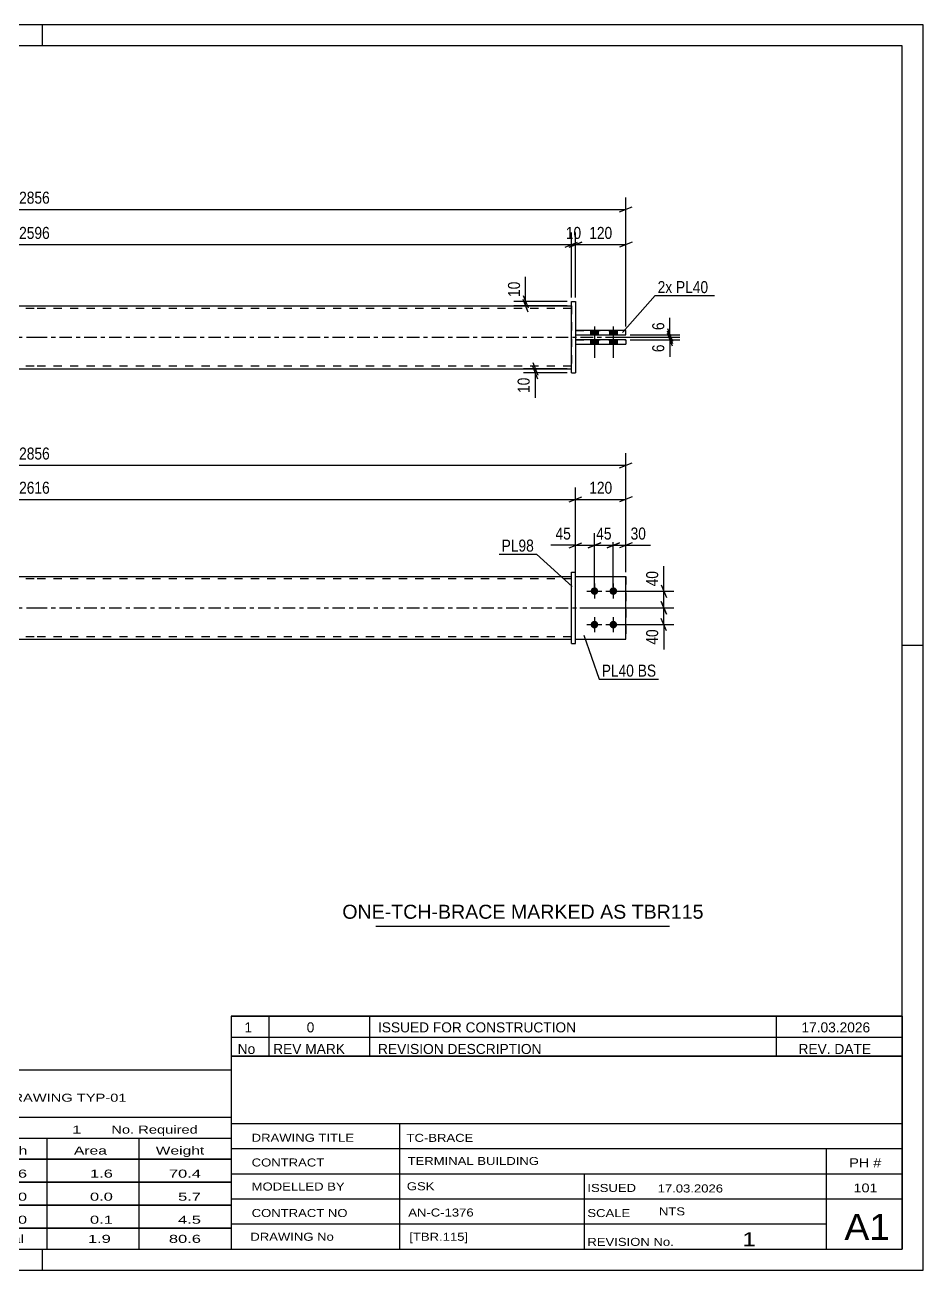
# Model space of a CAD drawing. Header units: millimetres. Extents: x 0 to 420, y 0 to 297.
# Drawn here: x 205.8 to 420, y 0 to 297 of the extents above; entities that cross this region are included whole.
import ezdxf

# ---------------------------------------------------------------- set-up
doc = ezdxf.new("R2010")
doc.units = ezdxf.units.MM
doc.linetypes.add('DXK_LINE_DOT2', pattern=[3.9198, 1.9599, -1.9599])
doc.linetypes.add('DXK_LINE_DOT3', pattern=[5.9187, 2.979, -0.9799, 0.9799, -0.9799])
doc.styles.add('Arial', font='arial.ttf', dxfattribs={"height": 0.2})
doc.styles.add('Arial Narrow', font='ARIALN.TTF', dxfattribs={"height": 0.2})

# ---------------------------------------------------------------- blocks, each defined once
blk = doc.blocks.new('Unknown-580872770-1163')
at = {"color": 5, "linetype": 'Continuous'}
for p, q in [((420, 297), (0, 297)), ((210, 292), (210, 297)), ((420, 0), (420, 297)), ((415, 292), (5, 292)), ((415, 5), (415, 292)), ((420, 149), (415, 149)), ((5, 5), (415, 5)), ((210, 0), (210, 5)), ((0, 0), (420, 0))]:
    blk.add_line(p, q, dxfattribs=at)
blk = doc.blocks.new('Part-580872770-1767 - 1735')
at = {"color": 7, "linetype": 'DXK_LINE_DOT2'}
for p, q in [((337.12, 165.45), (349.12, 165.45)), ((337.12, 150.45), (337.12, 165.45)), ((337.12, 165.45), (349.12, 165.45)), ((349.12, 165.45), (349.12, 165.45)), ((349.12, 165.45), (349.12, 150.45)), ((337.12, 150.45), (337.12, 150.45)), ((337.12, 150.45), (349.12, 150.45)), ((337.12, 150.45), (349.12, 150.45))]:
    blk.add_line(p, q, dxfattribs=at)
blk = doc.blocks.new('Part-580872770-1772 - 1735')
at = {"color": 2, "linetype": 'Continuous'}
for p, q in [((337.12, 165.45), (349.12, 165.45)), ((349.12, 165.45), (349.12, 165.45)), ((349.12, 150.45), (349.12, 165.45)), ((337.12, 150.45), (349.12, 150.45))]:
    blk.add_line(p, q, dxfattribs=at)
at = {"color": 7, "linetype": 'DXK_LINE_DOT2'}
for p, q in [((337.12, 165.45), (349.12, 165.45)), ((337.12, 150.45), (337.12, 165.45)), ((337.12, 150.45), (337.12, 150.45)), ((337.12, 150.45), (349.12, 150.45))]:
    blk.add_line(p, q, dxfattribs=at)
blk = doc.blocks.new('Part-580872770-1787 - 1735')
at = {"color": 2, "linetype": 'Continuous'}
for p, q in [((336.12, 166.45), (337.12, 166.45)), ((336.12, 149.45), (336.12, 166.45)), ((337.12, 149.45), (337.12, 166.45)), ((336.12, 149.45), (336.12, 149.45)), ((336.12, 149.45), (337.12, 149.45))]:
    blk.add_line(p, q, dxfattribs=at)
at = {"color": 7, "linetype": 'DXK_LINE_DOT2'}
for p, q in [((336.12, 166.45), (337.12, 166.45)), ((336.12, 149.45), (337.12, 149.45))]:
    blk.add_line(p, q, dxfattribs=at)
blk = doc.blocks.new('Part-580872770-1807 - 1735')
at = {"color": 2, "linetype": 'Continuous'}
for p, q in [((80.02, 165.45), (208.02, 165.45)), ((208.12, 165.45), (336.12, 165.45)), ((80.02, 150.45), (208.02, 150.45)), ((208.12, 150.45), (336.12, 150.45))]:
    blk.add_line(p, q, dxfattribs=at)
at = {"color": 7, "linetype": 'DXK_LINE_DOT2'}
for p, q in [((80.02, 150.45), (80.02, 165.45)), ((208.02, 164.85), (80.02, 164.85)), ((336.12, 164.85), (208.12, 164.85)), ((336.12, 150.45), (336.12, 165.45)), ((208.02, 151.05), (80.02, 151.05)), ((336.12, 151.05), (208.12, 151.05))]:
    blk.add_line(p, q, dxfattribs=at)
at = {"color": 7, "linetype": 'DXK_LINE_DOT3'}
for p, q in [((70.02, 157.95), (208.02, 157.95)), ((208.12, 157.95), (346.12, 157.95))]:
    blk.add_line(p, q, dxfattribs=at)
blk = doc.blocks.new('Bolt-580872770-1808 - 1735')
at = {"linetype": 'Continuous'}
for points in [[(341.62, 162.85), (341.81, 162.83), (341.99, 162.78), (342.15, 162.68), (342.29, 162.56), (342.4, 162.4), (342.48, 162.23), (342.52, 162.05), (342.52, 161.86), (342.48, 161.68), (342.4, 161.5), (342.29, 161.35), (342.15, 161.23), (341.99, 161.13), (341.81, 161.07), (341.62, 161.05), (341.44, 161.07), (341.26, 161.13), (341.1, 161.23), (340.96, 161.35), (340.84, 161.5), (340.77, 161.68), (340.73, 161.86), (340.73, 162.05), (340.77, 162.23), (340.84, 162.4), (340.96, 162.56), (341.1, 162.68), (341.26, 162.78), (341.44, 162.83)], [(346.12, 162.85), (346.31, 162.83), (346.49, 162.78), (346.65, 162.68), (346.79, 162.56), (346.9, 162.4), (346.98, 162.23), (347.02, 162.05), (347.02, 161.86), (346.98, 161.68), (346.9, 161.5), (346.79, 161.35), (346.65, 161.23), (346.49, 161.13), (346.31, 161.07), (346.12, 161.05), (345.94, 161.07), (345.76, 161.13), (345.6, 161.23), (345.46, 161.35), (345.34, 161.5), (345.27, 161.68), (345.23, 161.86), (345.23, 162.05), (345.27, 162.23), (345.34, 162.4), (345.46, 162.56), (345.6, 162.68), (345.76, 162.78), (345.94, 162.83)], [(341.62, 154.85), (341.81, 154.83), (341.99, 154.78), (342.15, 154.68), (342.29, 154.56), (342.4, 154.4), (342.48, 154.23), (342.52, 154.05), (342.52, 153.86), (342.48, 153.68), (342.4, 153.5), (342.29, 153.35), (342.15, 153.23), (341.99, 153.13), (341.81, 153.07), (341.62, 153.05), (341.44, 153.07), (341.26, 153.13), (341.1, 153.23), (340.96, 153.35), (340.84, 153.5), (340.77, 153.68), (340.73, 153.86), (340.73, 154.05), (340.77, 154.23), (340.84, 154.4), (340.96, 154.56), (341.1, 154.68), (341.26, 154.78), (341.44, 154.83)], [(346.12, 154.85), (346.31, 154.83), (346.49, 154.78), (346.65, 154.68), (346.79, 154.56), (346.9, 154.4), (346.98, 154.23), (347.02, 154.05), (347.02, 153.86), (346.98, 153.68), (346.9, 153.5), (346.79, 153.35), (346.65, 153.23), (346.49, 153.13), (346.31, 153.07), (346.12, 153.05), (345.94, 153.07), (345.76, 153.13), (345.6, 153.23), (345.46, 153.35), (345.34, 153.5), (345.27, 153.68), (345.23, 153.86), (345.23, 154.05), (345.27, 154.23), (345.34, 154.4), (345.46, 154.56), (345.6, 154.68), (345.76, 154.78), (345.94, 154.83)]]:
    blk.add_hatch(color=1, dxfattribs=at).paths.add_polyline_path(points)
at = {"color": 1, "linetype": 'Continuous'}
for p, q in [((341.62, 163.75), (341.62, 160.15)), ((346.12, 163.75), (346.12, 160.15)), ((339.82, 161.95), (343.42, 161.95)), ((344.32, 161.95), (347.92, 161.95)), ((341.62, 155.75), (341.62, 152.15)), ((346.12, 155.75), (346.12, 152.15)), ((339.82, 153.95), (343.42, 153.95)), ((344.32, 153.95), (347.92, 153.95))]:
    blk.add_line(p, q, dxfattribs=at)
blk = doc.blocks.new('Part-580872770-1431 - 1390')
at = {"color": 2, "linetype": 'Continuous'}
for p, q in [((349.12, 221.89), (337.12, 221.89)), ((337.12, 220.89), (349.12, 220.89)), ((349.12, 221.89), (349.12, 220.89))]:
    blk.add_line(p, q, dxfattribs=at)
at = {"color": 7, "linetype": 'DXK_LINE_DOT2'}
for p, q in [((337.12, 221.89), (337.12, 220.89)), ((337.12, 221.89), (349.12, 221.89)), ((337.12, 220.89), (349.12, 220.89))]:
    blk.add_line(p, q, dxfattribs=at)
blk = doc.blocks.new('Part-580872770-1426 - 1390')
at = {"color": 2, "linetype": 'Continuous'}
for p, q in [((336.12, 230.99), (336.12, 230.99)), ((336.12, 213.99), (336.12, 230.99)), ((336.12, 230.99), (337.12, 230.99)), ((337.12, 230.99), (337.12, 230.99)), ((337.12, 230.99), (337.12, 213.99)), ((336.12, 213.99), (337.12, 213.99)), ((336.12, 213.99), (336.12, 213.99)), ((337.12, 213.99), (337.12, 213.99))]:
    blk.add_line(p, q, dxfattribs=at)
at = {"color": 7, "linetype": 'DXK_LINE_DOT2'}
for p, q in [((336.12, 230.99), (337.12, 230.99)), ((336.12, 213.99), (337.12, 213.99)), ((337.12, 213.99), (337.12, 213.99))]:
    blk.add_line(p, q, dxfattribs=at)
blk = doc.blocks.new('Part-580872770-1458 - 1390')
at = {"color": 2, "linetype": 'Continuous'}
for p, q in [((349.12, 224.09), (337.12, 224.09)), ((337.12, 223.09), (349.12, 223.09)), ((349.12, 223.09), (349.12, 224.09))]:
    blk.add_line(p, q, dxfattribs=at)
at = {"color": 7, "linetype": 'DXK_LINE_DOT2'}
for p, q in [((337.12, 224.09), (337.12, 223.09)), ((337.12, 224.09), (349.12, 224.09)), ((337.12, 223.09), (349.12, 223.09))]:
    blk.add_line(p, q, dxfattribs=at)
blk = doc.blocks.new('Part-580872770-1446 - 1390')
at = {"color": 2, "linetype": 'Continuous'}
for p, q in [((80.02, 229.99), (208.02, 229.99)), ((208.12, 229.99), (336.12, 229.99)), ((80.02, 214.99), (208.02, 214.99)), ((208.12, 214.99), (336.12, 214.99))]:
    blk.add_line(p, q, dxfattribs=at)
at = {"color": 7, "linetype": 'DXK_LINE_DOT2'}
for p, q in [((80.02, 214.99), (80.02, 229.99)), ((208.02, 229.39), (80.02, 229.39)), ((336.12, 229.39), (208.12, 229.39)), ((336.12, 229.99), (336.12, 214.99)), ((208.02, 215.59), (80.02, 215.59)), ((336.12, 215.59), (208.12, 215.59))]:
    blk.add_line(p, q, dxfattribs=at)
at = {"color": 7, "linetype": 'DXK_LINE_DOT3'}
for p, q in [((70.02, 222.49), (208.02, 222.49)), ((208.12, 222.49), (346.12, 222.49))]:
    blk.add_line(p, q, dxfattribs=at)
blk = doc.blocks.new('Bolt-580872770-1447 - 1390')
at = {"linetype": 'Continuous'}
for points in [[(342.52, 224.09), (340.72, 224.09), (340.72, 223.09), (342.52, 223.09)], [(342.52, 224.09), (340.72, 224.09), (340.72, 223.09), (342.52, 223.09)], [(347.02, 224.09), (345.22, 224.09), (345.22, 223.09), (347.02, 223.09)], [(347.02, 224.09), (345.22, 224.09), (345.22, 223.09), (347.02, 223.09)], [(342.52, 221.89), (340.72, 221.89), (340.72, 220.89), (342.52, 220.89)], [(342.52, 221.89), (340.72, 221.89), (340.72, 220.89), (342.52, 220.89)], [(347.02, 221.89), (345.22, 221.89), (345.22, 220.89), (347.02, 220.89)], [(347.02, 221.89), (345.22, 221.89), (345.22, 220.89), (347.02, 220.89)]]:
    blk.add_hatch(color=1, dxfattribs=at).paths.add_polyline_path(points)
at = {"color": 1, "linetype": 'Continuous'}
for p, q in [((340.72, 224.09), (340.72, 223.09)), ((340.72, 224.09), (340.72, 223.09)), ((341.62, 225.09), (341.62, 217.59)), ((341.62, 225.09), (341.62, 217.59)), ((342.52, 224.09), (342.52, 223.09)), ((342.52, 224.09), (342.52, 223.09)), ((345.22, 224.09), (345.22, 223.09)), ((345.22, 224.09), (345.22, 223.09)), ((346.12, 225.09), (346.12, 217.59)), ((346.12, 225.09), (346.12, 217.59)), ((347.02, 224.09), (347.02, 223.09)), ((347.02, 224.09), (347.02, 223.09)), ((340.72, 221.89), (340.72, 220.89)), ((340.72, 221.89), (340.72, 220.89)), ((342.52, 221.89), (342.52, 220.89)), ((342.52, 221.89), (342.52, 220.89)), ((345.22, 221.89), (345.22, 220.89)), ((345.22, 221.89), (345.22, 220.89)), ((347.02, 221.89), (347.02, 220.89)), ((347.02, 221.89), (347.02, 220.89))]:
    blk.add_line(p, q, dxfattribs=at)
blk = doc.blocks.new('StraightDimension-580872770-1818 - 1735')
at = {"color": 7, "linetype": 'Continuous'}
for p, q in [((346.12, 162.95), (346.12, 175.74)), ((349.12, 166.45), (349.12, 175.74)), ((344.62, 172.29), (347.62, 173.49)), ((346.12, 172.89), (349.12, 172.89)), ((350.62, 173.49), (347.62, 172.29))]:
    blk.add_line(p, q, dxfattribs=at)
at = {"color": 0}
blk.add_wipeout([(354.51, 173.64), (354.51, 177.84), (349.65, 177.84), (349.65, 173.64)], dxfattribs=at)
at = {"color": 7, "linetype": 'Continuous'}
blk.add_line((349.12, 172.89), (355.03, 172.89), dxfattribs=at)
blk.add_line((349.12, 172.89), (355.03, 172.89), dxfattribs=at)
at = {"color": 3, "style": 'Arial Narrow'}
blk.add_text('30', height=2.863, dxfattribs=at).set_placement((350.25, 174.24))
blk = doc.blocks.new('StraightDimension-580872770-1834 - 1735')
at = {"color": 7, "linetype": 'Continuous'}
for p, q in [((341.62, 162.95), (341.62, 175.74)), ((346.12, 162.95), (346.12, 175.74)), ((340.12, 172.29), (343.12, 173.49)), ((341.62, 172.89), (346.12, 172.89)), ((347.62, 173.49), (344.62, 172.29))]:
    blk.add_line(p, q, dxfattribs=at)
at = {"color": 0}
blk.add_wipeout([(346.3, 173.64), (346.3, 177.84), (341.45, 177.84), (341.45, 173.64)], dxfattribs=at)
at = {"color": 3, "style": 'Arial Narrow'}
blk.add_text('45', height=2.863, dxfattribs=at).set_placement((342.05, 174.24))
blk = doc.blocks.new('StraightDimension-580872770-1847 - 1735')
at = {"color": 7, "linetype": 'Continuous'}
for p, q in [((337.12, 166.45), (337.12, 175.74)), ((341.62, 162.95), (341.62, 175.74)), ((335.62, 172.29), (338.62, 173.49)), ((337.12, 172.89), (341.62, 172.89)), ((343.12, 173.49), (340.12, 172.29))]:
    blk.add_line(p, q, dxfattribs=at)
at = {"color": 0}
blk.add_wipeout([(336.6, 173.64), (336.6, 177.84), (331.74, 177.84), (331.74, 173.64)], dxfattribs=at)
at = {"color": 7, "linetype": 'Continuous'}
blk.add_line((337.12, 172.89), (331.22, 172.89), dxfattribs=at)
blk.add_line((337.12, 172.89), (331.22, 172.89), dxfattribs=at)
at = {"color": 3, "style": 'Arial Narrow'}
blk.add_text('45', height=2.863, dxfattribs=at).set_placement((332.34, 174.24))
blk = doc.blocks.new('StraightDimension-580872770-1864 - 1735')
at = {"color": 7, "linetype": 'Continuous'}
for p, q in [((67.02, 166.45), (67.02, 194.83)), ((349.12, 166.45), (349.12, 194.83)), ((68.52, 192.58), (65.52, 191.38)), ((67.02, 191.98), (349.12, 191.98)), ((347.62, 191.38), (350.62, 192.58))]:
    blk.add_line(p, q, dxfattribs=at)
at = {"color": 0}
blk.add_wipeout([(212.33, 192.73), (212.33, 196.93), (203.82, 196.93), (203.82, 192.73)], dxfattribs=at)
at = {"color": 3, "style": 'Arial Narrow'}
blk.add_text('2856', height=2.863, dxfattribs=at).set_placement((204.42, 193.33))
blk = doc.blocks.new('StraightDimension-580872770-1884 - 1735')
at = {"color": 7, "linetype": 'Continuous'}
for p, q in [((357.57, 163.45), (358.77, 160.45)), ((347.12, 161.95), (360.57, 161.95)), ((358.17, 157.95), (358.17, 161.95)), ((338.12, 157.95), (360.57, 157.95)), ((358.77, 156.45), (357.57, 159.45))]:
    blk.add_line(p, q, dxfattribs=at)
at = {"color": 0}
blk.add_wipeout([(357.42, 167.34), (353.22, 167.34), (353.22, 162.48), (357.42, 162.48)], dxfattribs=at)
at = {"color": 7, "linetype": 'Continuous'}
blk.add_line((358.17, 161.95), (358.17, 167.86), dxfattribs=at)
blk.add_line((358.17, 161.95), (358.17, 167.86), dxfattribs=at)
at = {"color": 3, "style": 'Arial Narrow'}
blk.add_text('40', height=2.863, rotation=90.0002, dxfattribs=at).set_placement((356.82, 163.08))
blk = doc.blocks.new('StraightDimension-580872770-1893 - 1735')
at = {"color": 7, "linetype": 'Continuous'}
for p, q in [((338.12, 157.95), (360.57, 157.95)), ((357.57, 159.45), (358.77, 156.45)), ((358.17, 153.95), (358.17, 157.95)), ((358.77, 152.45), (357.57, 155.45)), ((347.12, 153.95), (360.57, 153.95))]:
    blk.add_line(p, q, dxfattribs=at)
at = {"color": 0}
blk.add_wipeout([(357.42, 153.43), (353.22, 153.43), (353.22, 148.57), (357.42, 148.57)], dxfattribs=at)
at = {"color": 7, "linetype": 'Continuous'}
blk.add_line((358.17, 153.95), (358.17, 148.05), dxfattribs=at)
blk.add_line((358.17, 153.95), (358.17, 148.05), dxfattribs=at)
at = {"color": 3, "style": 'Arial Narrow'}
blk.add_text('40', height=2.863, rotation=90.0002, dxfattribs=at).set_placement((356.82, 149.17))
blk = doc.blocks.new('StraightDimension-580872770-1903 - 1735')
at = {"color": 7, "linetype": 'Continuous'}
for p, q in [((335.62, 183.23), (338.62, 184.43)), ((337.12, 166.45), (337.12, 186.68)), ((350.62, 184.43), (347.62, 183.23)), ((349.12, 166.45), (349.12, 186.68)), ((337.12, 183.83), (349.12, 183.83))]:
    blk.add_line(p, q, dxfattribs=at)
at = {"color": 0}
blk.add_wipeout([(346.47, 184.58), (346.47, 188.78), (339.78, 188.78), (339.78, 184.58)], dxfattribs=at)
at = {"color": 3, "style": 'Arial Narrow'}
blk.add_text('120', height=2.863, dxfattribs=at).set_placement((340.38, 185.18))
blk = doc.blocks.new('StraightDimension-580872770-1922 - 1735')
at = {"color": 7, "linetype": 'Continuous'}
for p, q in [((80.52, 184.43), (77.52, 183.23)), ((79.02, 158.95), (79.02, 186.68)), ((335.62, 183.23), (338.62, 184.43)), ((337.12, 166.45), (337.12, 186.68)), ((79.02, 183.83), (337.12, 183.83))]:
    blk.add_line(p, q, dxfattribs=at)
at = {"color": 0}
blk.add_wipeout([(212.33, 184.58), (212.33, 188.78), (203.82, 188.78), (203.82, 184.58)], dxfattribs=at)
at = {"color": 3, "style": 'Arial Narrow'}
blk.add_text('2616', height=2.863, dxfattribs=at).set_placement((204.42, 185.18))
blk = doc.blocks.new('StraightDimension-580872770-1658 - 1390')
at = {"color": 7, "linetype": 'Continuous'}
for p, q in [((350.12, 223.09), (362.02, 223.09)), ((359.02, 224.59), (360.22, 221.59)), ((360.22, 220.99), (359.02, 223.99)), ((359.62, 222.49), (359.62, 223.09)), ((344.87, 222.49), (362.02, 222.49))]:
    blk.add_line(p, q, dxfattribs=at)
at = {"color": 0}
blk.add_wipeout([(358.87, 226.64), (354.67, 226.64), (354.67, 223.61), (358.87, 223.61)], dxfattribs=at)
at = {"color": 7, "linetype": 'Continuous'}
blk.add_line((359.62, 223.09), (359.62, 227.17), dxfattribs=at)
blk.add_line((359.62, 223.09), (359.62, 227.17), dxfattribs=at)
at = {"color": 3, "style": 'Arial Narrow'}
blk.add_text('6', height=2.86, rotation=90.0002, dxfattribs=at).set_placement((358.27, 224.21))
blk = doc.blocks.new('StraightDimension-580872770-1535 - 1390')
at = {"color": 7, "linetype": 'Continuous'}
for p, q in [((335.12, 214.99), (324.67, 214.99)), ((335.12, 213.99), (324.67, 213.99)), ((326.92, 216.49), (328.12, 213.49)), ((328.12, 212.49), (326.92, 215.49)), ((327.52, 213.99), (327.52, 214.99))]:
    blk.add_line(p, q, dxfattribs=at)
at = {"color": 0}
blk.add_wipeout([(326.77, 213.46), (322.57, 213.46), (322.57, 208.61), (326.77, 208.61)], dxfattribs=at)
at = {"color": 7, "linetype": 'Continuous'}
blk.add_line((327.52, 213.99), (327.52, 208.08), dxfattribs=at)
blk.add_line((327.52, 213.99), (327.52, 208.08), dxfattribs=at)
at = {"color": 3, "style": 'Arial Narrow'}
blk.add_text('10', height=2.863, rotation=90.0002, dxfattribs=at).set_placement((326.17, 209.21))
blk = doc.blocks.new('StraightDimension-580872770-1575 - 1390')
at = {"color": 7, "linetype": 'Continuous'}
for p, q in [((336.12, 231.99), (336.12, 247.45)), ((337.12, 231.99), (337.12, 247.45)), ((334.62, 244), (337.62, 245.2)), ((338.62, 245.2), (335.62, 244)), ((336.12, 244.6), (337.12, 244.6))]:
    blk.add_line(p, q, dxfattribs=at)
at = {"color": 0}
blk.add_wipeout([(339.05, 245.35), (339.05, 249.55), (334.2, 249.55), (334.2, 245.35)], dxfattribs=at)
at = {"color": 3, "style": 'Arial Narrow'}
blk.add_text('10', height=2.863, dxfattribs=at).set_placement((334.8, 245.95))
blk = doc.blocks.new('StraightDimension-580872770-1564 - 1390')
at = {"color": 7, "linetype": 'Continuous'}
for p, q in [((67.02, 225.09), (67.02, 255.86)), ((349.12, 225.09), (349.12, 255.86)), ((68.52, 253.61), (65.52, 252.41)), ((67.02, 253.01), (349.12, 253.01)), ((347.62, 252.41), (350.62, 253.61))]:
    blk.add_line(p, q, dxfattribs=at)
at = {"color": 0}
blk.add_wipeout([(212.33, 253.76), (212.33, 257.96), (203.82, 257.96), (203.82, 253.76)], dxfattribs=at)
at = {"color": 3, "style": 'Arial Narrow'}
blk.add_text('2856', height=2.863, dxfattribs=at).set_placement((204.42, 254.36))
blk = doc.blocks.new('StraightDimension-580872770-1549 - 1390')
at = {"color": 7, "linetype": 'Continuous'}
for p, q in [((324.62, 232.49), (325.82, 229.49)), ((335.12, 230.99), (322.37, 230.99)), ((335.12, 229.99), (322.37, 229.99)), ((325.82, 228.49), (324.62, 231.49)), ((325.22, 229.99), (325.22, 230.99))]:
    blk.add_line(p, q, dxfattribs=at)
at = {"color": 0}
blk.add_wipeout([(324.47, 236.37), (320.27, 236.37), (320.27, 231.51), (324.47, 231.51)], dxfattribs=at)
at = {"color": 7, "linetype": 'Continuous'}
blk.add_line((325.22, 230.99), (325.22, 236.89), dxfattribs=at)
blk.add_line((325.22, 230.99), (325.22, 236.89), dxfattribs=at)
at = {"color": 3, "style": 'Arial Narrow'}
blk.add_text('10', height=2.863, rotation=90.0002, dxfattribs=at).set_placement((323.87, 232.11))
blk = doc.blocks.new('StraightDimension-580872770-1585 - 1390')
at = {"color": 7, "linetype": 'Continuous'}
for p, q in [((80.02, 231.99), (80.02, 247.45)), ((336.12, 231.99), (336.12, 247.45)), ((81.52, 245.2), (78.52, 244)), ((80.02, 244.6), (336.12, 244.6)), ((334.62, 244), (337.62, 245.2))]:
    blk.add_line(p, q, dxfattribs=at)
at = {"color": 0}
blk.add_wipeout([(212.33, 245.35), (212.33, 249.55), (203.82, 249.55), (203.82, 245.35)], dxfattribs=at)
at = {"color": 3, "style": 'Arial Narrow'}
blk.add_text('2596', height=2.863, dxfattribs=at).set_placement((204.42, 245.95))
blk = doc.blocks.new('StraightDimension-580872770-1615 - 1390')
at = {"color": 7, "linetype": 'Continuous'}
for p, q in [((337.12, 231.99), (337.12, 247.45)), ((349.12, 225.09), (349.12, 247.45)), ((335.62, 244), (338.62, 245.2)), ((337.12, 244.6), (349.12, 244.6)), ((350.62, 245.2), (347.62, 244))]:
    blk.add_line(p, q, dxfattribs=at)
at = {"color": 0}
blk.add_wipeout([(346.47, 245.35), (346.47, 249.55), (339.78, 249.55), (339.78, 245.35)], dxfattribs=at)
at = {"color": 3, "style": 'Arial Narrow'}
blk.add_text('120', height=2.863, dxfattribs=at).set_placement((340.38, 245.95))
blk = doc.blocks.new('StraightDimension-580872770-1647 - 1390')
at = {"color": 7, "linetype": 'Continuous'}
for p, q in [((359.02, 223.99), (360.22, 220.99)), ((360.22, 220.39), (359.02, 223.39)), ((344.87, 222.49), (362.02, 222.49)), ((350.12, 221.89), (362.02, 221.89)), ((359.62, 221.89), (359.62, 222.49))]:
    blk.add_line(p, q, dxfattribs=at)
at = {"color": 0}
blk.add_wipeout([(358.87, 221.36), (354.67, 221.36), (354.67, 218.34), (358.87, 218.34)], dxfattribs=at)
at = {"color": 7, "linetype": 'Continuous'}
blk.add_line((359.62, 221.89), (359.62, 217.81), dxfattribs=at)
blk.add_line((359.62, 221.89), (359.62, 217.81), dxfattribs=at)
at = {"color": 3, "style": 'Arial Narrow'}
blk.add_text('6', height=2.86, rotation=90.0002, dxfattribs=at).set_placement((358.27, 218.94))
blk = doc.blocks.new('Unknown-580872770-3697')
at = {"color": 7, "linetype": 'Continuous'}
for p, q in [((255, 51.05), (255, 5)), ((255, 51.05), (415, 51.05)), ((415, 51), (415, 5)), ((255, 35), (415, 35)), ((295.14, 35), (295.14, 5)), ((255, 29), (415, 29)), ((397, 5.05), (397, 29.05)), ((255, 23), (415, 23)), ((339.14, 23), (339.14, 5)), ((255, 17), (415, 17)), ((255, 11), (397, 11)), ((255, 5), (415, 5))]:
    blk.add_line(p, q, dxfattribs=at)
at = {"color": 7, "style": 'Arial Narrow'}
for s, height, width, p in [('DRAWING TITLE', 1.9089, 1.425378, (259.88, 30.61)), ('TC-BRACE', 1.909, 1.425378, (296.81, 30.59)), ('TERMINAL BUILDING', 1.9089, 1.425378, (297.06, 25.07)), ('CONTRACT', 1.909, 1.425378, (259.88, 24.71)), ('MODELLED BY', 1.9089, 1.425378, (259.88, 18.98)), ('GSK', 1.909, 1.425378, (296.88, 19.04)), ('ISSUED', 1.909, 1.425378, (339.94, 18.64)), ('17.03.2026', 1.909, 1.425378, (356.69, 18.52)), ('CONTRACT NO', 1.9089, 1.425378, (259.88, 12.66)), ('AN-C-1376', 1.909, 1.425378, (297.23, 12.78)), ('SCALE', 1.909, 1.425378, (339.94, 12.65)), ('A1', 6.204, 1.25, (401.24, 7.2)), ('DRAWING No', 1.909, 1.425378, (259.56, 7)), ('[TBR.115]', 1.909, 1.425378, (297.46, 6.99)), ('1', 3.34, 1.5, (376.91, 5.68)), ('REVISION No.', 1.9089, 1.425378, (339.94, 5.77))]:
    blk.add_text(s, height=height, dxfattribs=dict(at, width=width)).set_placement(p)
at = {"color": 7, "linetype": 'Continuous', "style": 'Arial Narrow'}
for s, height, width, p in [('PH #', 2.1, 1.42538, (402.4, 24.55)), ('101', 2.1, 1.42538, (403.41, 18.55)), ('NTS', 1.909, 1.425378, (357, 13.05))]:
    blk.add_text(s, height=height, dxfattribs=dict(at, width=width)).set_placement(p)
blk = doc.blocks.new('Unknown-580872770-3698')
at = {"color": 7, "linetype": 'Continuous'}
for p, q in [((255, 60.55), (415, 60.55)), ((415, 60.55), (255, 60.55)), ((255, 60.55), (255, 55.55)), ((264, 60.55), (264, 55.55)), ((288, 60.55), (288, 55.55)), ((385, 60.55), (385, 55.55)), ((415, 60.55), (415, 55.55)), ((255, 55.55), (415, 55.55)), ((255, 55.55), (255, 51.05)), ((255, 55.55), (415, 55.55)), ((264, 55.55), (264, 51.05)), ((288, 55.55), (288, 51.05)), ((385, 55.55), (385, 51.05)), ((415, 55.55), (415, 51.05)), ((415, 51.05), (255, 51.05))]:
    blk.add_line(p, q, dxfattribs=at)
at = {"color": 7, "linetype": 'Continuous', "style": 'Arial Narrow'}
for s, height, width, p in [('1', 2.39, 1.196471, (258.16, 56.7)), ('0', 2.39, 1.196471, (273, 56.7)), ('ISSUED FOR CONSTRUCTION', 2.3861, 1.196471, (290, 56.7)), ('17.03.2026', 2.386, 1.196471, (391, 56.7)), ('No', 2.386, 1.2, (256.54, 51.55)), ('REV MARK', 2.386, 1.2, (265, 51.55)), ('REVISION DESCRIPTION', 2.3861, 1.2, (290, 51.55)), ('REV. DATE', 2.386, 1.2, (390.28, 51.55))]:
    blk.add_text(s, height=height, dxfattribs=dict(at, width=width)).set_placement(p)
blk = doc.blocks.new('Unknown-580872770-3699')
at = {"color": 7, "linetype": 'Continuous'}
for p, q in [((95, 47.75), (255, 47.75)), ((95, 36.5), (95, 47.75)), ((255, 47.75), (255, 36.5)), ((95, 36.5), (255, 36.5)), ((95, 36.5), (95, 31.5)), ((255, 36.5), (255, 31.5)), ((95, 31.5), (255, 31.5)), ((95, 31.5), (95, 26.5)), ((119, 31.5), (119, 26.5)), ((154.5, 31.5), (154.5, 26.5)), ((180.5, 31.5), (180.5, 26.5)), ((193.5, 31.5), (193.5, 26.5)), ((211, 31.5), (211, 26.5)), ((233, 31.5), (233, 26.5)), ((255, 31.5), (255, 26.5)), ((95, 26.5), (255, 26.5)), ((95, 26.45), (95, 21.05)), ((95, 26.45), (255, 26.45)), ((119, 26.5), (119, 21)), ((154.5, 26.5), (154.5, 21)), ((180.5, 26.5), (180.5, 21)), ((193.5, 26.5), (193.5, 21)), ((211, 26.5), (211, 21)), ((233, 26.5), (233, 21)), ((255, 26.45), (255, 21.05)), ((95, 21.05), (255, 21.05)), ((95, 20.95), (95, 15.55)), ((95, 20.95), (255, 20.95)), ((119, 21), (119, 15.5)), ((154.5, 21), (154.5, 15.5)), ((180.5, 21), (180.5, 15.5)), ((193.5, 21), (193.5, 15.5)), ((211, 21), (211, 15.5)), ((233, 21), (233, 15.5)), ((255, 20.95), (255, 15.55)), ((95, 15.55), (255, 15.55)), ((95, 15.45), (95, 10.05)), ((95, 15.45), (255, 15.45)), ((119, 15.5), (119, 10)), ((154.5, 15.5), (154.5, 10)), ((180.5, 15.5), (180.5, 10)), ((193.5, 15.5), (193.5, 10)), ((211, 15.5), (211, 10)), ((233, 15.5), (233, 10)), ((255, 15.45), (255, 10.05)), ((95, 10.05), (255, 10.05)), ((95, 10), (255, 10)), ((95, 10), (95, 5)), ((211, 10), (211, 5)), ((233, 10), (233, 5)), ((255, 10), (255, 5)), ((95, 5), (255, 5))]:
    blk.add_line(p, q, dxfattribs=at)
at = {"color": 7, "style": 'Arial Narrow'}
for s, height, width, p in [('GENERAL NOTES & WELD DETAILS :', 2.8633, 1.4, (96.15, 40.06)), ('REFER TYP DRAWING TYP-01', 1.9089, 1.6, (179.7, 40.16)), ("MATERIAL LIST FOR ASSEMBLY MK'D", 1.9089, 1.6, (96.15, 32.56)), ('TBR115', 1.909, 1.794707, (187.59, 32.47)), ('1', 1.91, 1.794707, (217.08, 32.56)), ('No. Required', 1.9089, 1.6, (226.41, 32.56)), ('Mark', 1.909, 1.7, (96.34, 27.5)), ('Profile', 1.909, 1.7, (129.41, 27.5)), ('Material', 1.909, 1.7, (159.54, 27.56)), ('No.', 1.909, 1.7, (184.5, 27.56)), ('Length', 1.909, 1.7, (195, 27.56)), ('Area', 1.909, 1.7, (217.5, 27.56)), ('Weight', 1.909, 1.7, (237, 27.56))]:
    blk.add_text(s, height=height, dxfattribs=dict(at, width=width)).set_placement(p)
at = {"color": 7, "linetype": 'Continuous', "style": 'Arial Narrow'}
for s, height, width, p in [('TBR115', 1.909, 1.794707, (96.5, 22.06)), ('SHS150*6', 1.909, 1.794707, (121, 22.06)), ('E350', 1.909, 1.794707, (160.74, 22.06)), ('1', 1.91, 1.794707, (184.86, 22.06)), ('2596', 1.909, 1.794707, (197.58, 22.06)), ('1.6', 1.909, 1.794707, (221.32, 22.06)), ('70.4', 1.909, 1.794707, (240.14, 22.06)), ('PL40', 1.909, 1.794707, (96.5, 16.56)), ('PL10*120', 1.909, 1.794707, (121, 16.56)), ('E350', 1.909, 1.794707, (160.74, 16.56)), ('4', 1.91, 1.794707, (184.86, 16.56)), ('150', 1.909, 1.794707, (199.77, 16.56)), ('0.0', 1.909, 1.794707, (221.32, 16.56)), ('5.7', 1.909, 1.794707, (242.33, 16.56)), ('PL98', 1.909, 1.794707, (96.5, 11.06)), ('PL10*170', 1.909, 1.794707, (121, 11.06)), ('E350', 1.909, 1.794707, (160.74, 11.06)), ('2', 1.91, 1.794707, (184.86, 11.06)), ('170', 1.909, 1.794707, (199.77, 11.06)), ('0.1', 1.909, 1.794707, (221.32, 11.06)), ('4.5', 1.909, 1.794707, (242.33, 11.06)), ('Total', 1.909, 1.7, (197.33, 6.5)), ('1.9', 1.909, 1.794707, (220.83, 6.5)), ('80.6', 1.909, 1.794707, (240.14, 6.5))]:
    blk.add_text(s, height=height, dxfattribs=dict(at, width=width)).set_placement(p)
blk = doc.blocks.new('Unknown-580872770-3700')
at = {"color": 7, "linetype": 'Continuous'}
blk.add_line((289.5, 82.05), (359.5, 82.05), dxfattribs=at)
at = {"color": 7, "style": 'Arial'}
blk.add_text('ONE-TCH-BRACE MARKED AS TBR115', height=3.3428, dxfattribs=at).set_placement((281.49, 83.8))
blk = doc.blocks.new('Mark-580872770-1783 - 1735')
at = {"color": 0}
blk.add_wipeout([(327.18, 171.37), (327.18, 174.37), (319.5, 174.37), (319.5, 171.37)], dxfattribs=at)
blk.add_wipeout([(327.18, 171.37), (327.18, 174.37), (319.5, 174.37), (319.5, 171.37)], dxfattribs=at)
at = {"color": 30, "linetype": 'Continuous'}
for p in [(318.9, 170.77), (336.35, 163.03)]:
    blk.add_line(p, (327.78, 170.77), dxfattribs=at)
at = {"color": 3, "style": 'Arial Narrow'}
blk.add_text('PL98', height=2.863, dxfattribs=at).set_placement((319.5, 171.37))
blk = doc.blocks.new('MarkSet-580872770-2059 - 1735')
at = {"color": 0}
blk.add_wipeout([(351.05, 141.55), (351.05, 144.55), (343.37, 144.55), (343.37, 141.55)], dxfattribs=at)
blk.add_wipeout([(351.05, 141.55), (351.05, 144.55), (343.37, 144.55), (343.37, 141.55)], dxfattribs=at)
at = {"color": 30, "linetype": 'Continuous'}
blk.add_line((339.13, 151.42), (342.77, 140.95), dxfattribs=at)
at = {"color": 0}
blk.add_wipeout([(356.33, 141.55), (356.33, 144.55), (351.95, 144.55), (351.95, 141.55)], dxfattribs=at)
blk.add_wipeout([(356.33, 141.55), (356.33, 144.55), (351.95, 144.55), (351.95, 141.55)], dxfattribs=at)
at = {"color": 30, "linetype": 'Continuous'}
blk.add_line((342.77, 140.95), (356.93, 140.95), dxfattribs=at)
at = {"color": 3, "style": 'Arial Narrow'}
for s, p in [('PL40', (343.37, 141.55)), ('BS', (351.95, 141.55))]:
    blk.add_text(s, height=2.863, dxfattribs=at).set_placement(p)
blk = doc.blocks.new('MarkSet-580872770-1720 - 1390')
at = {"color": 0}
blk.add_wipeout([(360.17, 233.03), (360.17, 236.03), (356.7, 236.03), (356.7, 233.03)], dxfattribs=at)
blk.add_wipeout([(360.17, 233.03), (360.17, 236.03), (356.7, 236.03), (356.7, 233.03)], dxfattribs=at)
at = {"color": 30, "linetype": 'Continuous'}
blk.add_line((348.33, 223.6), (356.1, 232.43), dxfattribs=at)
at = {"color": 0}
blk.add_wipeout([(368.75, 233.03), (368.75, 236.03), (361.07, 236.03), (361.07, 233.03)], dxfattribs=at)
blk.add_wipeout([(368.75, 233.03), (368.75, 236.03), (361.07, 236.03), (361.07, 233.03)], dxfattribs=at)
at = {"color": 30, "linetype": 'Continuous'}
blk.add_line((356.1, 232.43), (370.25, 232.43), dxfattribs=at)
at = {"color": 3, "style": 'Arial Narrow'}
for s, p in [('2x', (356.7, 233.03)), ('PL40', (361.07, 233.03))]:
    blk.add_text(s, height=2.863, dxfattribs=at).set_placement(p)

msp = doc.modelspace()

# ---------------------------------------------------------------- block references
for name in ['Unknown-580872770-1163', 'Part-580872770-1446 - 1390', 'Part-580872770-1426 - 1390', 'Part-580872770-1458 - 1390', 'Bolt-580872770-1447 - 1390', 'Part-580872770-1431 - 1390', 'Part-580872770-1787 - 1735', 'Part-580872770-1807 - 1735', 'Part-580872770-1767 - 1735', 'Part-580872770-1772 - 1735', 'Bolt-580872770-1808 - 1735', 'Unknown-580872770-3700', 'Unknown-580872770-3698', 'Unknown-580872770-3697', 'Unknown-580872770-3699']:
    msp.add_blockref(name, (0, 0))

# ---------------------------------------------------------------- next in the draw order: block references
for name in ['StraightDimension-580872770-1575 - 1390', 'StraightDimension-580872770-1658 - 1390', 'StraightDimension-580872770-1535 - 1390', 'StraightDimension-580872770-1818 - 1735']:
    msp.add_blockref(name, (0, 0))

# ---------------------------------------------------------------- next in the draw order: block references
for name in ['StraightDimension-580872770-1564 - 1390', 'StraightDimension-580872770-1834 - 1735']:
    msp.add_blockref(name, (0, 0))

# ---------------------------------------------------------------- next in the draw order: block references
for name in ['StraightDimension-580872770-1549 - 1390', 'StraightDimension-580872770-1847 - 1735']:
    msp.add_blockref(name, (0, 0))

# ---------------------------------------------------------------- next in the draw order: block references
for name in ['StraightDimension-580872770-1585 - 1390', 'StraightDimension-580872770-1864 - 1735']:
    msp.add_blockref(name, (0, 0))

# ---------------------------------------------------------------- next in the draw order: block references
for name in ['StraightDimension-580872770-1615 - 1390', 'StraightDimension-580872770-1884 - 1735']:
    msp.add_blockref(name, (0, 0))

# ---------------------------------------------------------------- next in the draw order: block references
for name in ['StraightDimension-580872770-1647 - 1390', 'StraightDimension-580872770-1903 - 1735', 'StraightDimension-580872770-1893 - 1735']:
    msp.add_blockref(name, (0, 0))

# ---------------------------------------------------------------- next in the draw order: block references
for name in ['MarkSet-580872770-1720 - 1390', 'StraightDimension-580872770-1922 - 1735', 'MarkSet-580872770-2059 - 1735']:
    msp.add_blockref(name, (0, 0))

# ---------------------------------------------------------------- next in the draw order: block references
msp.add_blockref('Mark-580872770-1783 - 1735', (0, 0))

doc.saveas('drawing.dxf')
